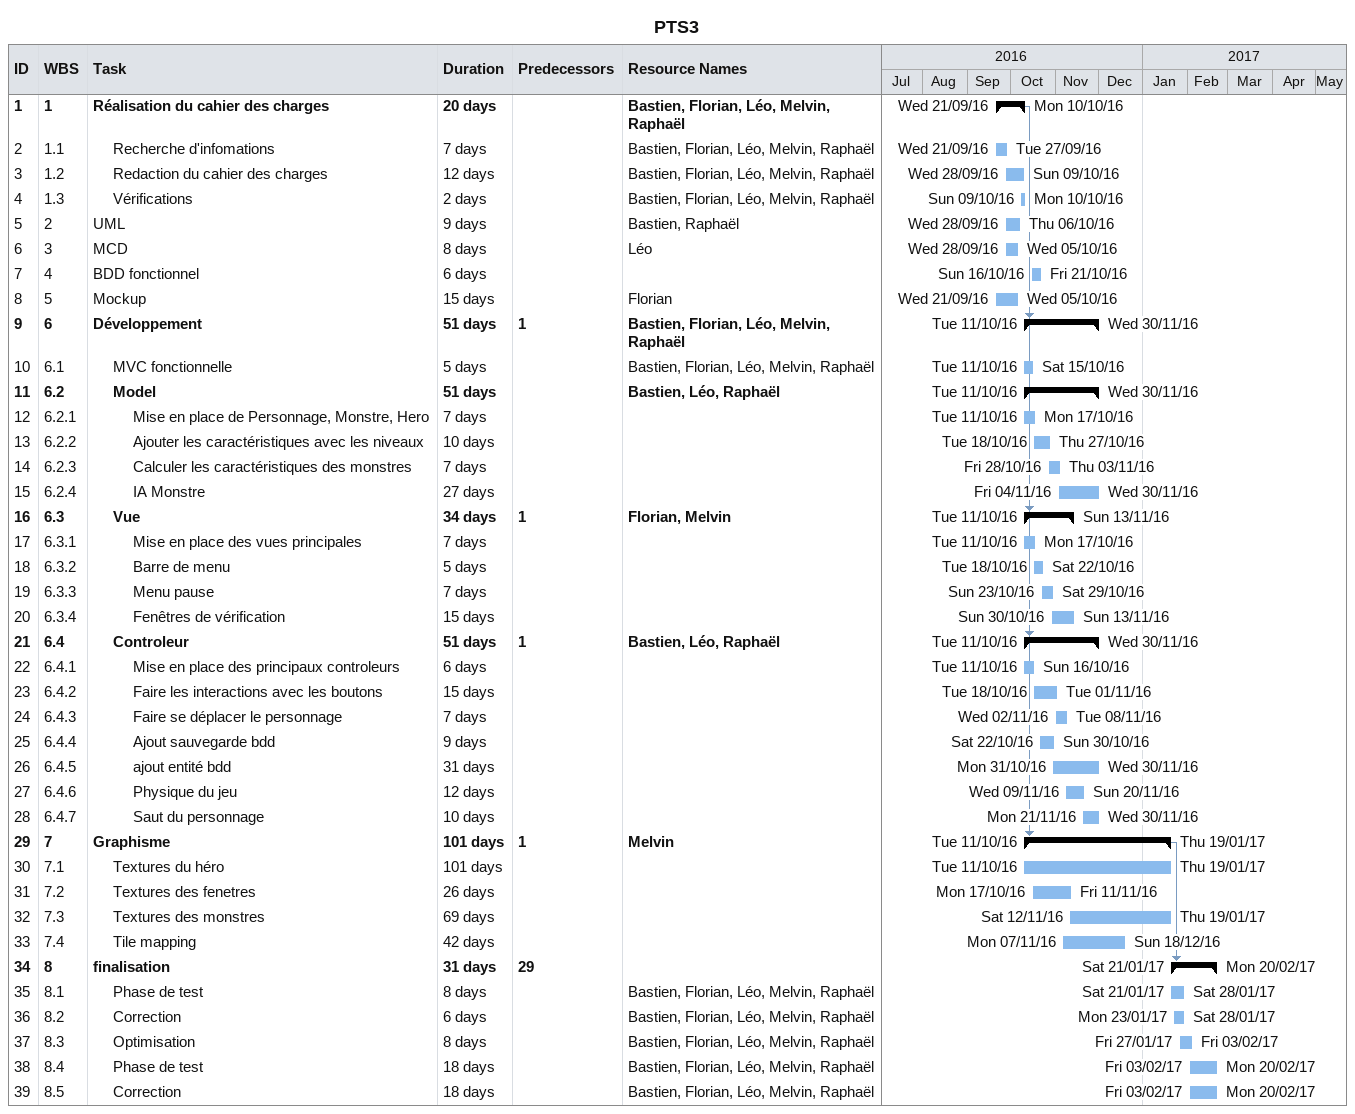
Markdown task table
PTS3

| ID | WBS | Task | Duration | Start | Finish | Predecessors | Resources |
|---|---|---|---|---|---|---|---|
| 1 | 1 | **Réalisation du cahier des charges** | 20d | 2016-09-21 | 2016-10-10 |  | Bastien, Florian, Léo, Melvin, Raphaël |
| 2 | 1.1 | Recherche d'infomations | 7d | 2016-09-21 | 2016-09-27 |  | Bastien, Florian, Léo, Melvin, Raphaël |
| 3 | 1.2 | Redaction du cahier des charges | 12d | 2016-09-28 | 2016-10-09 |  | Bastien, Florian, Léo, Melvin, Raphaël |
| 4 | 1.3 | Vérifications | 2d | 2016-10-09 | 2016-10-10 |  | Bastien, Florian, Léo, Melvin, Raphaël |
| 5 | 2 | UML | 9d | 2016-09-28 | 2016-10-06 |  | Bastien, Raphaël |
| 6 | 3 | MCD | 8d | 2016-09-28 | 2016-10-05 |  | Léo |
| 7 | 4 | BDD fonctionnel | 6d | 2016-10-16 | 2016-10-21 |  |  |
| 8 | 5 | Mockup | 15d | 2016-09-21 | 2016-10-05 |  | Florian |
| 9 | 6 | **Développement** | 51d | 2016-10-11 | 2016-11-30 | 1 | Bastien, Florian, Léo, Melvin, Raphaël |
| 10 | 6.1 | MVC fonctionnelle | 5d | 2016-10-11 | 2016-10-15 |  | Bastien, Florian, Léo, Melvin, Raphaël |
| 11 | 6.2 | **Model** | 51d | 2016-10-11 | 2016-11-30 |  | Bastien, Léo, Raphaël |
| 12 | 6.2.1 | Mise en place de Personnage, Monstre, Hero | 7d | 2016-10-11 | 2016-10-17 |  |  |
| 13 | 6.2.2 | Ajouter les caractéristiques avec les niveaux | 10d | 2016-10-18 | 2016-10-27 |  |  |
| 14 | 6.2.3 | Calculer les caractéristiques des monstres | 7d | 2016-10-28 | 2016-11-03 |  |  |
| 15 | 6.2.4 | IA Monstre | 27d | 2016-11-04 | 2016-11-30 |  |  |
| 16 | 6.3 | **Vue** | 34d | 2016-10-11 | 2016-11-13 | 1 | Florian, Melvin |
| 17 | 6.3.1 | Mise en place des vues principales | 7d | 2016-10-11 | 2016-10-17 |  |  |
| 18 | 6.3.2 | Barre de menu | 5d | 2016-10-18 | 2016-10-22 |  |  |
| 19 | 6.3.3 | Menu pause | 7d | 2016-10-23 | 2016-10-29 |  |  |
| 20 | 6.3.4 | Fenêtres de vérification | 15d | 2016-10-30 | 2016-11-13 |  |  |
| 21 | 6.4 | **Controleur** | 51d | 2016-10-11 | 2016-11-30 | 1 | Bastien, Léo, Raphaël |
| 22 | 6.4.1 | Mise en place des principaux controleurs | 6d | 2016-10-11 | 2016-10-16 |  |  |
| 23 | 6.4.2 | Faire les interactions avec les boutons | 15d | 2016-10-18 | 2016-11-01 |  |  |
| 24 | 6.4.3 | Faire se déplacer le personnage | 7d | 2016-11-02 | 2016-11-08 |  |  |
| 25 | 6.4.4 | Ajout sauvegarde bdd | 9d | 2016-10-22 | 2016-10-30 |  |  |
| 26 | 6.4.5 | ajout entité bdd | 31d | 2016-10-31 | 2016-11-30 |  |  |
| 27 | 6.4.6 | Physique du jeu | 12d | 2016-11-09 | 2016-11-20 |  |  |
| 28 | 6.4.7 | Saut du personnage | 10d | 2016-11-21 | 2016-11-30 |  |  |
| 29 | 7 | **Graphisme** | 101d | 2016-10-11 | 2017-01-19 | 1 | Melvin |
| 30 | 7.1 | Textures du héro | 101d | 2016-10-11 | 2017-01-19 |  |  |
| 31 | 7.2 | Textures des fenetres | 26d | 2016-10-17 | 2016-11-11 |  |  |
| 32 | 7.3 | Textures des monstres | 69d | 2016-11-12 | 2017-01-19 |  |  |
| 33 | 7.4 | Tile mapping | 42d | 2016-11-07 | 2016-12-18 |  |  |
| 34 | 8 | **finalisation** | 31d | 2017-01-21 | 2017-02-20 | 29 |  |
| 35 | 8.1 | Phase de test | 8d | 2017-01-21 | 2017-01-28 |  | Bastien, Florian, Léo, Melvin, Raphaël |
| 36 | 8.2 | Correction | 6d | 2017-01-23 | 2017-01-28 |  | Bastien, Florian, Léo, Melvin, Raphaël |
| 37 | 8.3 | Optimisation | 8d | 2017-01-27 | 2017-02-03 |  | Bastien, Florian, Léo, Melvin, Raphaël |
| 38 | 8.4 | Phase de test | 18d | 2017-02-03 | 2017-02-20 |  | Bastien, Florian, Léo, Melvin, Raphaël |
| 39 | 8.5 | Correction | 18d | 2017-02-03 | 2017-02-20 |  | Bastien, Florian, Léo, Melvin, Raphaël |
